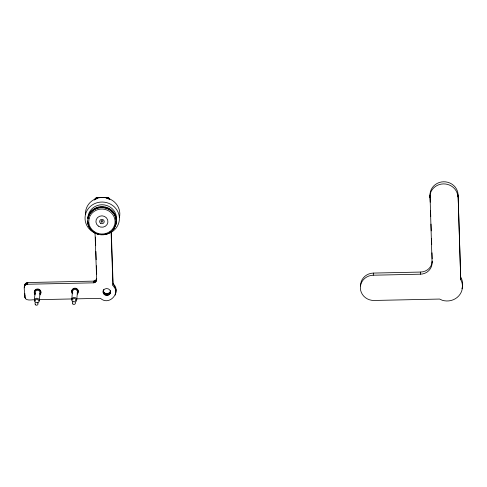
<?xml version="1.0" encoding="UTF-8"?>
<svg xmlns="http://www.w3.org/2000/svg" width="487" height="487" viewBox="0 0 487 487"><rect width="100%" height="100%" fill="white"/><g stroke="black" fill="none" stroke-linecap="round" stroke-linejoin="round"><path stroke-width="0.73" d="M76.374 298.854L100.48 298.33C109.685 306.597 121.92 291.5 113.094 283.72L111.286 231.526M115.979 289.278L115.778 293.083M34.948 299.748C31.905 299.554 25.294 301.593 24.679 296.76C25.634 292.949 21.465 283.623 27.789 282.545L93.541 281.133L95.622 280.384L96.749 278.564M24.35 287.336L24.606 284.95M24.447 286.654L24.861 284.305M24.703 286.009L25.251 283.726M25.093 285.431L25.61 284.944L25.768 283.239M24.679 296.76L24.782 293.606M24.788 297.472L24.831 295.061M25.61 284.944L26.225 284.572L26.383 282.874M25.482 298.744L25.586 297.612M26.225 284.572L26.907 284.341L27.065 282.637M26.907 284.341L27.631 284.25L27.789 282.545M34.334 300.582L35.076 292.602M39.331 300.643L40.074 292.669M71.723 299.773L72.466 291.798M76.721 299.84L77.463 291.859M95.227 199.457L95.336 198.325L97.418 197.576L107.475 197.442L108.857 198.032L109.831 199.128M95.805 199.627L95.963 197.929M96.566 198.812L96.67 197.673M97.315 198.714L97.418 197.576M27.631 284.25L93.382 282.837L93.541 281.133M93.382 282.837L94.131 282.74L94.289 281.036M94.131 282.74L94.837 282.484L94.995 280.786M94.837 282.484L95.464 282.089L95.622 280.384M95.464 282.089L95.982 281.571L96.14 279.867M95.982 281.571L96.523 279.252M106.616 198.513L106.72 197.375M107.371 198.574L107.475 197.442M108.096 198.799L108.199 197.661M108.747 199.165L108.857 198.032M109.301 199.664L109.411 198.526M103.287 292.882L103.311 290.349C101.186 296.437 111.864 297.113 110.579 290.763M103.232 291.22L103.621 289.296M103.628 293.661L103.445 291.183M104.151 294.337L104.309 292.632L103.786 291.957M104.833 294.878L104.991 293.174L104.309 292.632M105.63 295.25L105.789 293.545L104.991 293.174M106.495 295.432L106.647 293.728L105.789 293.545M107.377 295.414L107.536 293.71L109.794 292.517L110.555 291.025M108.224 295.195L108.382 293.491M108.991 294.787L109.149 293.089M109.636 294.221L109.794 292.517M110.111 293.521L110.269 291.816M115.821 290.983L115.34 288.931L112.935 285.419L113.094 283.72M114.36 287.044L114.518 285.339M115.34 288.931L115.498 287.227M115.218 295.104L115.376 293.399M373.243 275.21L420.409 274.187A12.065 11.426 5.3 0 0 432.066 262.499L430.015 195.384A14.044 13.301 5.3 0 1 443.59 181.773A14.044 13.301 5.3 0 1 458.078 194.776L460.745 279.635A15.547 14.726 5.3 0 1 458.797 295.883A15.547 14.726 5.3 0 1 442.196 300.242L439.591 299.055L374.119 300.467A13.332 12.625 5.3 0 1 360.362 288.127A13.332 12.625 5.3 0 1 373.243 275.21L373.444 273.079L420.61 272.063A12.065 11.426 5.3 0 0 432.213 261.866M420.409 274.187L420.61 272.063M432.066 262.499L432.2 261.081M460.745 279.635L458.078 194.776M94.21 200.145L95.336 198.325M96.365 280.95L96.651 279.556L95.032 232.756M114.682 226.686L116.003 223.381A14.33 13.575 5.3 0 0 105.302 206.969A14.33 13.575 5.3 0 0 88.098 216.946L87.63 221.573A14.33 13.575 5.3 0 0 98.697 234.454A14.33 13.575 5.3 0 0 114.585 227.782L115.924 224.203A14.33 13.575 5.3 0 0 105.229 207.791A14.33 13.575 5.3 0 0 88.025 217.774M103.518 290.429C105.022 287.251 110.427 288.341 110.476 291.896M106.647 293.728L107.536 293.71M39.465 299.651L71.857 298.951M24.94 295.773L25.214 296.443M430.015 195.384L430.252 202.184M430.538 210.494L430.752 216.545M431.007 224.099L431.245 230.899M431.506 238.46L431.713 244.504M432.006 252.814L432.213 258.859M111.079 231.715L112.935 285.419M95.403 237.09L95.689 245.393M95.896 251.432L96.183 259.735M96.389 265.774L96.682 274.078M24.508 285.638L24.581 287.811M71.79 292.072A3.33 3.159 5.3 0 1 75.022 288.14A3.33 3.159 5.3 0 1 78.224 292.151M72.07 293.369A3.33 3.159 5.3 0 1 73.062 289.217A3.33 3.159 5.3 0 1 77.524 289.826A3.33 3.159 5.3 0 1 77.311 294.087M72.794 292.985A2.502 2.368 5.3 0 1 74.974 289.461A2.502 2.368 5.3 0 1 77.123 293.04M72.965 301.843A2.502 2.368 5.3 0 1 72.313 298.257A2.502 2.368 5.3 0 1 76.142 298.306A2.502 2.368 5.3 0 1 75.467 301.873M72.776 300.156A1.498 1.418 5.3 0 1 74.614 298.44A1.498 1.418 5.3 0 1 75.278 300.826M98.319 234.168A17.197 16.29 5.3 0 1 89.011 207.779A17.197 16.29 5.3 0 1 117.976 211.973A17.197 16.29 5.3 0 1 101.29 234.6M87.904 218.645A14.33 13.575 5.3 0 1 104.364 204.93A14.33 13.575 5.3 0 1 115.754 222.906M85.462 214.134A17.197 16.29 5.3 0 1 104.328 197.558A17.197 16.29 5.3 0 1 119.388 217.616M112.954 229.572A14.33 13.575 5.3 0 0 114.634 227.234L115.949 223.929A14.33 13.575 5.3 0 0 105.253 207.517A14.33 13.575 5.3 0 0 88.05 217.5M111.377 231.069A14.33 13.575 5.3 0 1 109.563 232.317M93.967 231.879A14.33 13.575 5.3 0 1 92.767 231.008M91.678 230.028A14.33 13.575 5.3 0 1 90.692 228.945M88.293 224.525A14.33 13.575 5.3 0 1 87.684 221.025M88.001 218.048A14.33 13.575 5.3 0 1 105.198 208.065A14.33 13.575 5.3 0 1 115.9 224.477M88.342 223.977A14.33 13.575 5.3 0 1 87.983 222.596M114.609 227.508A14.33 13.575 5.3 0 1 112.923 229.846M111.353 231.343A14.33 13.575 5.3 0 1 109.538 232.591M107.542 233.553A14.33 13.575 5.3 0 1 104.681 234.35M98.721 234.18A14.33 13.575 5.3 0 1 96.578 233.517M95.221 232.902A14.33 13.575 5.3 0 1 92.743 231.282M91.653 230.308A14.33 13.575 5.3 0 1 88.5 225.475M88.269 224.799A14.33 13.575 5.3 0 1 87.66 221.299M34.291 292.06A3.33 3.159 5.3 0 1 38.497 289.065A3.33 3.159 5.3 0 1 40.5 293.716M34.729 293.649A3.33 3.159 5.3 0 1 34.4 292.882M35.21 294.842A3.33 3.159 5.3 0 1 35.222 290.374A3.33 3.159 5.3 0 1 39.934 290.435A3.33 3.159 5.3 0 1 39.922 294.897M35.405 293.795A2.502 2.368 5.3 0 1 37.578 290.264A2.502 2.368 5.3 0 1 39.733 293.85M35.058 302.269A2.502 2.368 5.3 0 1 35.405 298.659A2.502 2.368 5.3 0 1 39.1 299.645A2.502 2.368 5.3 0 1 37.469 302.908M35.533 301.307A1.498 1.418 5.3 0 1 36.641 299.201A1.498 1.418 5.3 0 1 38.278 301.003M360.563 285.997A13.332 12.625 5.3 0 1 373.444 273.079M429.82 197.509A14.044 13.301 5.3 0 1 443.389 183.897A14.044 13.301 5.3 0 1 457.883 196.906M460.939 277.511A15.547 14.726 5.3 0 1 461.932 288.754M89.091 218.578L88.75 221.822A13.186 12.485 5.3 0 0 98.934 233.675A13.186 12.485 5.3 0 0 113.544 227.532L114.755 224.495A13.186 12.485 5.3 0 0 104.918 209.398A13.186 12.485 5.3 0 0 89.091 218.578M72.861 303.991A1.498 1.418 5.3 0 0 75.375 303.383A1.498 1.418 5.3 0 0 73.543 301.623A1.498 1.418 5.3 0 0 72.861 303.991M98.319 226.071A6.021 5.704 5.3 0 0 107.895 222.267A6.021 5.704 5.3 0 0 99.549 216.271A6.021 5.704 5.3 0 0 98.319 226.071M100.553 223.265A2.295 2.173 5.3 0 0 104.2 221.816A2.295 2.173 5.3 0 0 101.022 219.534A2.295 2.173 5.3 0 0 100.553 223.265M101.43 221.956A0.858 0.816 5.3 0 0 102.8 221.415A0.858 0.816 5.3 0 0 101.606 220.556A0.858 0.816 5.3 0 0 101.43 221.956M35.472 304.801A1.498 1.418 5.3 0 0 37.986 304.192A1.498 1.418 5.3 0 0 36.154 302.427A1.498 1.418 5.3 0 0 35.472 304.801"/></g></svg>
